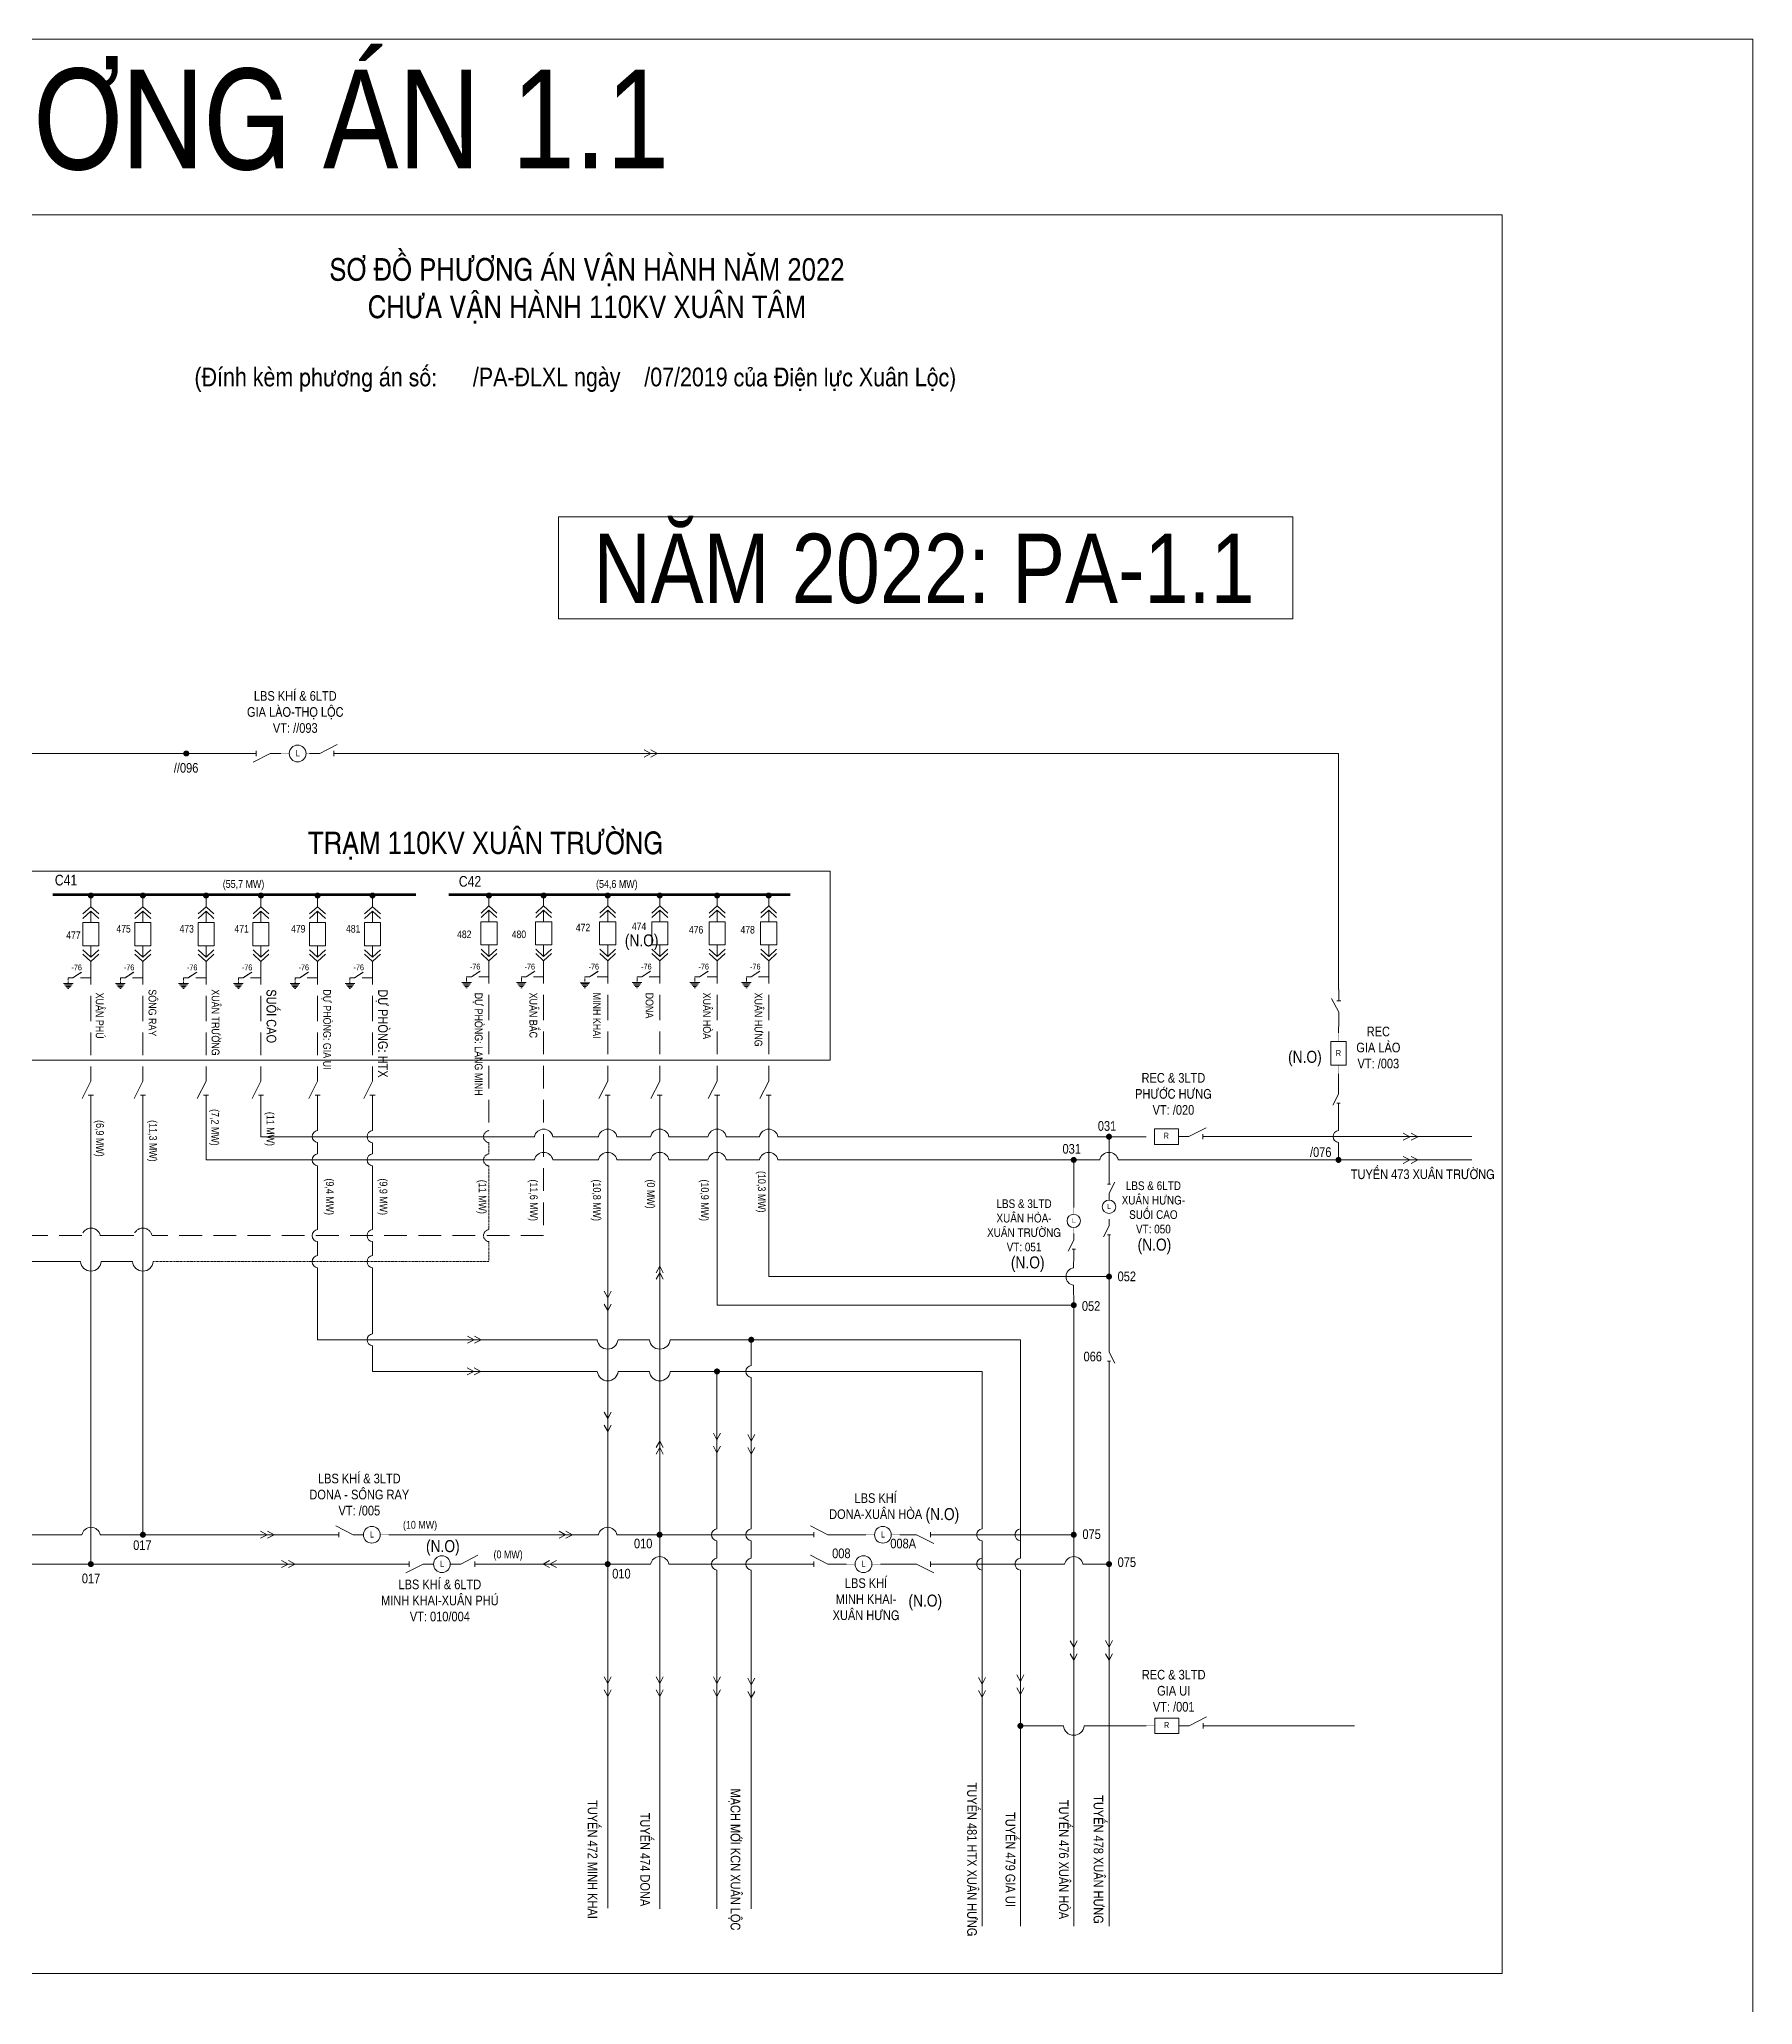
# Model space of a CAD drawing. Header units: inches. Extents: x 2152 to 4977, y -3144 to -873.
# Drawn here: x 4600.9 to 4977, y -2669.5 to -2238 of the extents above; entities that cross this region are included whole.
import ezdxf
from ezdxf.enums import TextEntityAlignment as Align

# ---------------------------------------------------------------- set-up
doc = ezdxf.new("R2010")
doc.units = ezdxf.units.IN
doc.header["$LTSCALE"] = 0.2
doc.header["$MEASUREMENT"] = 0
doc.linetypes.add('DASHED', pattern=[0.75, 0.5, -0.25])
doc.layers.get('0').update_dxf_attribs({"lineweight": 5})
for name, color, linetype, lineweight in [('Cap ngam', 1, 'DASHED', 15), ('Day 110kV', 4, 'Continuous', 13), ('Day 22kV', 1, 'Continuous', 13), ('Khung', 7, 'Continuous', 13), ('Text', 7, 'Continuous', 9), ('Thiet bi', 3, 'Continuous', 9), ('Tuyen 475', 6, 'Continuous', 13)]:
    doc.layers.add(name, color=color, linetype=linetype, lineweight=lineweight)
doc.styles.add('V-H-C', font='VHELVCN.TTF')
doc.styles.add('V-H-C-B', font='VHELVCB.TTF')

# ---------------------------------------------------------------- blocks, each defined once
blk = doc.blocks.new('MAT CAT')
at = {"color": 0}
for points in [[(-0.97, 5.81), (0, 6.7), (0.97, 5.81)], [(-0.97, 5.28), (0, 6.17), (0.97, 5.28)], [(0, 4.76), (0, 6.17)], [(-0.97, 1.42), (0, 0.53), (0.97, 1.42)], [(-0.97, 0.89), (0, 0), (0.97, 0.89)], [(0, 1.94), (0, 0.53)]]:
    blk.add_lwpolyline(points, dxfattribs=at)
blk.add_lwpolyline([(-0.98, 4.76), (0.98, 4.76), (0.98, 1.94), (-0.98, 1.94)], close=True, dxfattribs=at)
blk = doc.blocks.new('NOI DAT')
at = {"color": 0}
for points in [[(0.6, 0), (-0.6, 0)], [(-0.47, -0.15), (0.47, -0.15)], [(-0.34, -0.31), (0.34, -0.31)], [(-0.21, -0.46), (0.21, -0.46)], [(-0.08, -0.62), (0.08, -0.62)]]:
    blk.add_lwpolyline(points, dxfattribs=at)
blk = doc.blocks.new('DTD MC')
at = {"layer": 'Day 110kV', "color": 1, "linetype": 'DASHED'}
blk.add_lwpolyline([(1377.92, 454.43), (1374.95, 452.52), (1373.34, 452.52), (1373.34, 450.53)], dxfattribs=at)
at = {"layer": 'Thiet bi'}
for points in [[(1373.34, 452.52), (1374.95, 452.52), (1377.92, 454.43)], [(1381.08, 452.52), (1377.54, 452.52)]]:
    blk.add_lwpolyline(points, dxfattribs=at)
at = {"layer": 'Thiet bi', "xscale": 2.809729812779096, "yscale": 2.809729812779096, "zscale": 2.809729812779032}
blk.add_blockref('NOI DAT', (1373.34, 450.53), dxfattribs=at)
blk = doc.blocks.new('ALTD')
at = {"color": 0}
for points in [[(3.38, 1.08), (1.27, 0), (0, 0)], [(2.99, 0.31), (2.99, -0.31)], [(2.99, 0), (4.73, 0)]]:
    blk.add_lwpolyline(points, dxfattribs=at)

msp = doc.modelspace()

# ---------------------------------------------------------------- linework, layer by layer
at = {"layer": 'Cap ngam', "linetype": 'DASHED', "ltscale": 50, "elevation": 0.2}
for points in [[(4612.19, -2440.46), (4612.19, -2448.51), (4612.19, -2448.51), (4612.19, -2464.43)], [(4623.62, -2440.46), (4623.62, -2448.51), (4623.62, -2448.51), (4623.62, -2464.43)], [(4637.48, -2440.46), (4637.48, -2448.51), (4637.48, -2448.51), (4637.48, -2464.43), (4637.48, -2464.43)], [(4649.54, -2440.46), (4649.54, -2448.51), (4649.54, -2448.51), (4649.54, -2464.43), (4649.54, -2464.43)], [(4661.97, -2440.46), (4661.97, -2448.51), (4661.97, -2448.51), (4661.97, -2464.43), (4661.97, -2464.43)], [(4674.03, -2440.46), (4674.03, -2448.51), (4674.03, -2448.51), (4674.03, -2464.43), (4674.03, -2464.43)], [(4699.6, -2440.27), (4699.6, -2448.32), (4699.6, -2448.32), (4699.6, -2477.57), (4699.6, -2477.57)], [(4711.6, -2440.27), (4711.6, -2448.32), (4711.6, -2448.32), (4711.6, -2500.63)], [(4725.66, -2440.27), (4725.66, -2448.32), (4725.66, -2448.32), (4725.66, -2464.43)], [(4737.09, -2440.27), (4737.09, -2448.32), (4737.09, -2448.32), (4737.09, -2464.43)], [(4749.69, -2440.27), (4749.69, -2448.32), (4749.69, -2448.32), (4749.69, -2464.43)], [(4761.01, -2440.27), (4761.01, -2448.32), (4761.01, -2448.32), (4761.01, -2464.43)]]:
    msp.add_lwpolyline(points, dxfattribs=at)
at = {"layer": 'Cap ngam', "elevation": 0.2}
for points in [[(4699.6, -2477.57), (4699.6, -2477.57, 0.899221), (4699.6, -2480.22)], [(4699.6, -2482.68), (4699.6, -2482.68, 0.899221), (4699.6, -2485.33)], [(4699.6, -2499.3), (4699.6, -2499.3, 0.899221), (4699.6, -2501.95)]]:
    msp.add_lwpolyline(points, format="xyb", dxfattribs=at)
for points in [[(4699.6, -2480.22), (4699.6, -2482.68)], [(4699.6, -2485.33), (4699.6, -2499.3)], [(4699.6, -2501.95), (4699.6, -2506.34), (4625.9, -2506.34)]]:
    msp.add_lwpolyline(points, dxfattribs=at)
at = {"layer": 'Cap ngam', "linetype": 'DASHED', "ltscale": 50, "elevation": 0.2}
for points in [[(4617, -2500.63), (4614.25, -2500.63, 0.818695), (4610.22, -2500.63), (4598.18, -2500.63)], [(4711.6, -2500.63), (4625.64, -2500.63, 0.818695), (4621.6, -2500.63), (4617, -2500.63)]]:
    msp.add_lwpolyline(points, format="xyb", dxfattribs=at)
at = {"layer": 'Day 22kV'}
for p, q in [((4649.54, -2472.94, 0.2), (4649.54, -2478.9, 0.2)), ((4725.66, -2472.94, 0.2), (4725.66, -2648.32, 0.2)), ((4737.09, -2472.94, 0.2), (4737.09, -2648.45, 0.2)), ((4649.54, -2478.9, 0.2), (4706.44, -2478.9, 0.2)), ((4765.84, -2478.9, 0.2), (4843.85, -2478.9, 0.2)), ((4859.48, -2478.89, 0.2), (4915.38, -2478.89, 0.2)), ((4649.54, -2484, 0.2), (4706.44, -2484, 0.2)), ((4827.98, -2494.43, 0.2), (4827.98, -2484, 0.2)), ((4835.73, -2502.46, 0.2), (4835.73, -2509.61, 0.2)), ((4757.18, -2523.48, 0.2), (4757.18, -2529.12, 0.2)), ((4749.66, -2530.45, 0.2), (4749.66, -2564.97, 0.2)), ((4757.18, -2531.77, 0.2), (4757.18, -2564.97, 0.2)), ((4737.05, -2566.3, 0.2), (4767.79, -2566.3, 0.2)), ((4776.29, -2566.3, 0.2), (4782.36, -2566.3, 0.2)), ((4789.8, -2566.3, 0.2), (4791.18, -2566.3, 0.2)), ((4799.68, -2566.3, 0.2), (4827.99, -2566.3, 0.2)), ((4749.66, -2567.62, 0.2), (4749.66, -2571.42, 0.2)), ((4757.18, -2567.62, 0.2), (4757.18, -2571.42, 0.2)), ((4612.19, -2572.75, 0.2), (4678.93, -2572.75, 0.2)), ((4699.61, -2572.75, 0.2), (4725.66, -2572.75, 0.2)), ((4749.66, -2574.07, 0.2), (4749.66, -2648.45, 0.2)), ((4757.18, -2574.07, 0.2), (4757.18, -2648.45, 0.2)), ((4776.29, -2572.75, 0.2), (4778.1, -2572.75, 0.2)), ((4785.54, -2572.75, 0.2), (4791.18, -2572.75, 0.2)), ((4816.27, -2608.26, 0.2), (4825.71, -2608.26, 0.2)), ((4830.27, -2608.26, 0.2), (4843.91, -2608.26, 0.2)), ((4859.55, -2608.25, 0.2), (4889.63, -2608.26, 0.2))]:
    msp.add_line(p, q, dxfattribs=at)
msp.add_lwpolyline([(4376.03, -2276.51), (4922.03, -2276.51), (4922.03, -2662.61), (4376.03, -2662.61)], close=True, dxfattribs=at)
at = {"layer": 'Day 22kV', "elevation": 0.2}
for points in [[(4645.37, -2394.77), (4554.02, -2394.77), (4554.02, -2435.01), (4523.07, -2435.01)], [(4886.11, -2446.61), (4886.11, -2394.77), (4668.67, -2394.77)], [(4612.19, -2428.41), (4612.19, -2425.95)], [(4623.62, -2428.41), (4623.62, -2425.95)], [(4637.48, -2428.41), (4637.48, -2425.95)], [(4649.54, -2428.41), (4649.54, -2425.95)], [(4661.97, -2428.41), (4661.97, -2425.95)], [(4674.03, -2428.41), (4674.03, -2425.95)], [(4699.6, -2428.23), (4699.6, -2425.77)], [(4711.6, -2428.23), (4711.6, -2425.77)], [(4725.66, -2428.23), (4725.66, -2425.77)], [(4737.09, -2428.22), (4737.09, -2425.77)], [(4749.69, -2428.22), (4749.69, -2425.77)], [(4761.01, -2428.22), (4761.01, -2425.77)], [(4886.11, -2456.08), (4886.16, -2453.41)], [(4612.19, -2472.94), (4612.19, -2572.75), (4508.1, -2572.75)], [(4637.48, -2472.94), (4637.48, -2484), (4649.54, -2484)], [(4674.03, -2472.94), (4674.03, -2477.57)], [(4749.69, -2472.94), (4749.69, -2515.9), (4827.99, -2515.9), (4827.99, -2652.26)], [(4761.01, -2472.94), (4761.01, -2509.61), (4835.73, -2509.61), (4835.73, -2524.73)], [(4674.03, -2480.22), (4674.03, -2482.68)], [(4661.97, -2485.33), (4661.97, -2499.3)], [(4674.03, -2485.33), (4674.03, -2499.3)], [(4661.97, -2501.95), (4661.97, -2505.02)], [(4674.03, -2501.95), (4674.03, -2505.02)], [(4609.91, -2506.34), (4597.87, -2506.34)], [(4621.34, -2506.34), (4614.47, -2506.34)], [(4674.03, -2507.67), (4674.03, -2522.16)], [(4739.37, -2523.48), (4816.27, -2523.48), (4816.27, -2557.43), (4816.27, -2571.42)], [(4674.03, -2524.81), (4674.03, -2530.45), (4723.38, -2530.45)], [(4727.94, -2530.45), (4734.81, -2530.45)], [(4739.37, -2530.45), (4807.85, -2530.45), (4807.85, -2564.97)], [(4835.73, -2530.17), (4835.73, -2652.26)], [(4663.53, -2566.3), (4623.62, -2566.3)], [(4807.85, -2567.62), (4807.85, -2652.26)], [(4816.27, -2574.07), (4816.27, -2652.26)]]:
    msp.add_lwpolyline(points, dxfattribs=at)
at = {"layer": 'Day 22kV', "const_width": 0.647, "elevation": 0.2}
for points in [[(4633.15, -2394.44, 1), (4633.15, -2395.11, 1), (4633.15, -2394.44, 2.414214)], [(4835.73, -2478.56, 1), (4835.73, -2479.23, 1), (4835.73, -2478.56, 2.414214)], [(4827.98, -2483.67, 1), (4827.98, -2484.34, 1), (4827.98, -2483.67, 2.414214)], [(4886.11, -2483.67, 1), (4886.11, -2484.34, 1), (4886.11, -2483.67, 2.414214)], [(4835.73, -2509.28, 1), (4835.73, -2509.95, 1), (4835.73, -2509.28, 2.414214)], [(4827.99, -2515.56, 1), (4827.99, -2516.23, 1), (4827.99, -2515.56, 2.414214)], [(4757.18, -2523.15, 1), (4757.18, -2523.82, 1), (4757.18, -2523.15, 2.414214)], [(4749.66, -2530.11, 1), (4749.66, -2530.78, 1), (4749.66, -2530.11, 2.414214)], [(4623.62, -2565.96, 1), (4623.62, -2566.63, 1), (4623.62, -2565.96, 2.414214)], [(4737.05, -2565.96, 1), (4737.05, -2566.63, 1), (4737.05, -2565.96, 2.414214)], [(4827.99, -2565.96, 1), (4827.99, -2566.63, 1), (4827.99, -2565.96, 2.414214)], [(4612.19, -2572.41, 1), (4612.19, -2573.08, 1), (4612.19, -2572.41, 2.414214)], [(4725.66, -2572.41, 1), (4725.66, -2573.08, 1), (4725.66, -2572.41, 2.414214)], [(4835.73, -2572.41, 1), (4835.73, -2573.08, 1), (4835.73, -2572.41, 2.414214)], [(4816.27, -2607.93, 1), (4816.27, -2608.6, 1), (4816.27, -2607.93, 2.414214)]]:
    msp.add_lwpolyline(points, format="xyb", dxfattribs=at)
at = {"layer": 'Day 22kV', "const_width": 0.539, "elevation": 0.2}
msp.add_lwpolyline([(4603.84, -2425.76), (4683.59, -2425.76)], dxfattribs=at)
at = {"layer": 'Day 22kV', "color": 2, "const_width": 0.647, "elevation": 0.2}
for points in [[(4612.19, -2425.62, 1), (4612.19, -2426.29, 1), (4612.19, -2425.62, 2.414214)], [(4623.62, -2425.62, 1), (4623.62, -2426.29, 1), (4623.62, -2425.62, 2.414214)], [(4637.48, -2425.62, 1), (4637.48, -2426.29, 1), (4637.48, -2425.62, 2.414214)], [(4649.54, -2425.62, 1), (4649.54, -2426.29, 1), (4649.54, -2425.62, 2.414214)], [(4661.97, -2425.62, 1), (4661.97, -2426.29, 1), (4661.97, -2425.62, 2.414214)], [(4674.03, -2425.62, 1), (4674.03, -2426.29, 1), (4674.03, -2425.62, 2.414214)]]:
    msp.add_lwpolyline(points, format="xyb", dxfattribs=at)
at = {"layer": 'Day 22kV', "color": 5, "const_width": 0.539, "elevation": 0.2}
msp.add_lwpolyline([(4690.78, -2425.77), (4765.74, -2425.77)], dxfattribs=at)
at = {"layer": 'Day 22kV', "color": 5, "const_width": 0.647, "elevation": 0.2}
for points in [[(4699.6, -2425.62, 1), (4699.6, -2426.29, 1), (4699.6, -2425.62, 2.414214)], [(4711.6, -2425.62, 1), (4711.6, -2426.29, 1), (4711.6, -2425.62, 2.414214)], [(4725.66, -2425.62, 1), (4725.66, -2426.29, 1), (4725.66, -2425.62, 2.414214)], [(4737.09, -2425.62, 1), (4737.09, -2426.29, 1), (4737.09, -2425.62, 2.414214)], [(4749.69, -2425.62, 1), (4749.69, -2426.29, 1), (4749.69, -2425.62, 2.414214)], [(4761.01, -2425.62, 1), (4761.01, -2426.29, 1), (4761.01, -2425.62, 2.414214)]]:
    msp.add_lwpolyline(points, format="xyb", dxfattribs=at)
at = {"layer": 'Day 22kV', "elevation": 0.2}
for points in [[(4623.62, -2472.94), (4623.62, -2566.3), (4614.25, -2566.3, 0.818695), (4610.22, -2566.3), (4583.04, -2566.3)], [(4661.97, -2472.94), (4661.97, -2477.56, 0.899221), (4661.97, -2480.21), (4661.97, -2482.68)], [(4674.03, -2477.57), (4674.03, -2477.57, 0.899221), (4674.03, -2480.22)], [(4717.86, -2478.9), (4713.62, -2478.9, 0.818695), (4709.59, -2478.9), (4706.44, -2478.9)], [(4731.92, -2478.9), (4727.68, -2478.9, 0.818695), (4723.64, -2478.9), (4717.86, -2478.9)], [(4742.79, -2478.9), (4739.1, -2478.9, 0.818695), (4735.07, -2478.9), (4731.92, -2478.9)], [(4755.84, -2478.9), (4751.71, -2478.9, 0.818695), (4747.68, -2478.9), (4742.79, -2478.9)], [(4765.84, -2478.9), (4763.02, -2478.9, 0.818695), (4758.99, -2478.9), (4755.84, -2478.9)], [(4886.11, -2477.56), (4886.11, -2477.56, 0.899221), (4886.11, -2480.21)], [(4661.97, -2482.68), (4661.97, -2482.68, 0.899221), (4661.97, -2485.33)], [(4674.03, -2482.68), (4674.03, -2482.68, 0.899221), (4674.03, -2485.33)], [(4717.86, -2484), (4713.62, -2484, 0.818695), (4709.59, -2484), (4706.44, -2484)], [(4731.92, -2484), (4727.68, -2484, 0.818695), (4723.64, -2484), (4717.86, -2484)], [(4742.79, -2484), (4739.1, -2484, 0.818695), (4735.07, -2484), (4731.92, -2484)], [(4755.84, -2484), (4751.71, -2484, 0.818695), (4747.68, -2484), (4742.79, -2484)], [(4830.56, -2484), (4763.02, -2484, 0.818695), (4758.99, -2484), (4755.84, -2484)], [(4915.38, -2484), (4837.74, -2484, 0.818695), (4833.71, -2484), (4830.56, -2484)], [(4661.97, -2499.3), (4661.97, -2499.3, 0.899221), (4661.97, -2501.95)], [(4674.03, -2499.3), (4674.03, -2499.3, 0.899221), (4674.03, -2501.95)], [(4609.91, -2506.34), (4609.91, -2506.34, 0.907624), (4614.47, -2506.34), (4614.47, -2506.34)], [(4621.34, -2506.34), (4621.34, -2506.34, 0.907624), (4625.9, -2506.34), (4625.9, -2506.34)], [(4661.97, -2505.02), (4661.97, -2505.02, 0.899221), (4661.97, -2507.67)], [(4674.03, -2505.02), (4674.03, -2505.02, 0.899221), (4674.03, -2507.67)], [(4661.97, -2507.67), (4661.97, -2523.48), (4723.37, -2523.48, 0.907624), (4727.93, -2523.48), (4734.81, -2523.48)], [(4674.03, -2522.16), (4674.03, -2522.16, 0.899221), (4674.03, -2524.81)], [(4734.81, -2523.48), (4734.81, -2523.48, 0.907624), (4739.37, -2523.48), (4739.37, -2523.48)], [(4723.38, -2530.45), (4723.38, -2530.45, 0.907624), (4727.94, -2530.45), (4727.94, -2530.45)], [(4734.81, -2530.45), (4734.81, -2530.45, 0.907624), (4739.37, -2530.45), (4739.37, -2530.45)], [(4757.18, -2529.12), (4757.18, -2529.12, 0.899221), (4757.18, -2531.77)], [(4737.05, -2566.3), (4737.05, -2566.3), (4727.68, -2566.3, 0.818695), (4723.64, -2566.3), (4677.59, -2566.3)], [(4749.66, -2564.97), (4749.66, -2564.97, 0.899221), (4749.66, -2567.62)], [(4757.18, -2564.97), (4757.18, -2564.97, 0.899221), (4757.18, -2567.62)], [(4807.85, -2564.97), (4807.85, -2564.97, 0.899221), (4807.85, -2567.62)], [(4816.27, -2564.97), (4816.27, -2564.97, 0.899221), (4816.27, -2567.62)], [(4767.79, -2572.75), (4767.79, -2572.75), (4739.1, -2572.75, 0.818695), (4735.07, -2572.75), (4725.66, -2572.75)], [(4749.66, -2571.42), (4749.66, -2571.42, 0.899221), (4749.66, -2574.07)], [(4757.18, -2571.42), (4757.18, -2571.42, 0.899221), (4757.18, -2574.07)], [(4835.73, -2572.75), (4835.73, -2572.75), (4830.01, -2572.75, 0.818695), (4825.98, -2572.75), (4799.68, -2572.75)], [(4807.85, -2571.42), (4807.85, -2571.42, 0.899221), (4807.85, -2574.07)], [(4816.27, -2571.42), (4816.27, -2571.42, 0.899221), (4816.27, -2574.07)], [(4825.71, -2608.26), (4825.71, -2608.26, 0.907624), (4830.27, -2608.26), (4830.27, -2608.26)]]:
    msp.add_lwpolyline(points, format="xyb", dxfattribs=at)
at = {"layer": 'Khung'}
msp.add_lwpolyline([(4314.4, -2237.97), (4977.05, -2237.97), (4977.05, -3143.96), (4314.4, -3143.96)], close=True, dxfattribs=at)
for points, elevation in [([(4714.85, -2342.84), (4876.07, -2342.84), (4876.07, -2365.2), (4714.85, -2365.2)], 2.59), ([(4576.83, -2420.64), (4774.49, -2420.64), (4774.49, -2462.12), (4576.83, -2462.12)], 0.04)]:
    msp.add_lwpolyline(points, close=True, dxfattribs=dict(at, elevation=elevation))
at = {"layer": 'Text', "color": 1, "linetype": 'Continuous', "elevation": 0.2}
for points in [[(4886.11, -2468.13), (4886.11, -2465.1)], [(4886.11, -2477.56), (4886.11, -2473.57)], [(4886.11, -2484), (4886.11, -2480.21)]]:
    msp.add_lwpolyline(points, dxfattribs=at)
at = {"layer": 'Thiet bi'}
for p, q in [((4735.1, -2394.77, 0.2), (4733.65, -2394, 0.2)), ((4735.1, -2394.77, 0.2), (4733.65, -2395.55, 0.2)), ((4736.62, -2394.77, 0.2), (4735.17, -2394, 0.2)), ((4736.62, -2394.77, 0.2), (4735.17, -2395.55, 0.2)), ((4901.78, -2478.9, 0.2), (4900.33, -2478.12, 0.2)), ((4901.78, -2478.9, 0.2), (4900.33, -2479.67, 0.2)), ((4903.5, -2478.9, 0.2), (4902.05, -2478.12, 0.2)), ((4903.5, -2478.9, 0.2), (4902.05, -2479.67, 0.2)), ((4901.78, -2484.01, 0.2), (4900.33, -2483.24, 0.2)), ((4901.78, -2484.01, 0.2), (4900.33, -2484.79, 0.2)), ((4903.5, -2484.01, 0.2), (4902.05, -2483.24, 0.2)), ((4903.5, -2484.01, 0.2), (4902.05, -2484.79, 0.2)), ((4737.09, -2507.35, 0.2), (4736.31, -2508.79, 0.2)), ((4737.09, -2508.77, 0.2), (4736.31, -2510.22, 0.2)), ((4737.09, -2507.35, 0.2), (4737.86, -2508.8, 0.2)), ((4737.09, -2508.77, 0.2), (4737.86, -2510.22, 0.2)), ((4725.66, -2514.25, 0.2), (4724.88, -2512.8, 0.2)), ((4725.66, -2517.1, 0.2), (4724.88, -2515.65, 0.2)), ((4725.66, -2514.25, 0.2), (4726.44, -2512.8, 0.2)), ((4725.66, -2517.1, 0.2), (4726.44, -2515.65, 0.2)), ((4696.33, -2523.48, 0.2), (4694.88, -2522.71, 0.2)), ((4696.33, -2523.48, 0.2), (4694.88, -2524.26, 0.2)), ((4697.86, -2523.48, 0.2), (4696.41, -2522.71, 0.2)), ((4697.86, -2523.48, 0.2), (4696.41, -2524.26, 0.2)), ((4696.29, -2530.45, 0.2), (4694.84, -2529.67, 0.2)), ((4696.29, -2530.45, 0.2), (4694.84, -2531.22, 0.2)), ((4697.81, -2530.45, 0.2), (4696.36, -2529.67, 0.2)), ((4697.81, -2530.45, 0.2), (4696.37, -2531.22, 0.2)), ((4725.66, -2540.81, 0.2), (4724.88, -2539.36, 0.2)), ((4725.66, -2540.81, 0.2), (4726.44, -2539.36, 0.2)), ((4725.66, -2543.66, 0.2), (4724.88, -2542.21, 0.2)), ((4725.66, -2543.66, 0.2), (4726.44, -2542.21, 0.2)), ((4737.09, -2545.72, 0.2), (4736.31, -2547.17, 0.2)), ((4737.09, -2545.72, 0.2), (4737.86, -2547.17, 0.2)), ((4749.66, -2545.47, 0.2), (4748.88, -2544.02, 0.2)), ((4749.66, -2545.47, 0.2), (4750.43, -2544.02, 0.2)), ((4757.18, -2545.76, 0.2), (4756.41, -2544.31, 0.2)), ((4757.18, -2545.76, 0.2), (4757.96, -2544.31, 0.2)), ((4737.09, -2547.15, 0.2), (4736.31, -2548.6, 0.2)), ((4737.09, -2547.15, 0.2), (4737.86, -2548.6, 0.2)), ((4749.66, -2548.33, 0.2), (4748.88, -2546.88, 0.2)), ((4749.66, -2548.33, 0.2), (4750.43, -2546.88, 0.2)), ((4757.18, -2548.62, 0.2), (4756.41, -2547.17, 0.2)), ((4757.18, -2548.62, 0.2), (4757.96, -2547.17, 0.2)), ((4650.91, -2566.3, 0.2), (4649.46, -2565.52, 0.2)), ((4650.91, -2566.3, 0.2), (4649.46, -2567.07, 0.2)), ((4652.44, -2566.3, 0.2), (4650.99, -2565.52, 0.2)), ((4652.44, -2566.3, 0.2), (4650.99, -2567.07, 0.2)), ((4716.43, -2566.3, 0.2), (4714.98, -2565.52, 0.2)), ((4716.43, -2566.3, 0.2), (4714.98, -2567.07, 0.2)), ((4717.95, -2566.3, 0.2), (4716.5, -2565.52, 0.2)), ((4717.95, -2566.3, 0.2), (4716.5, -2567.07, 0.2)), ((4655.51, -2572.75, 0.2), (4654.06, -2571.97, 0.2)), ((4655.51, -2572.75, 0.2), (4654.06, -2573.52, 0.2)), ((4657.03, -2572.75, 0.2), (4655.58, -2571.97, 0.2)), ((4657.03, -2572.75, 0.2), (4655.58, -2573.52, 0.2)), ((4711.47, -2572.75, 0.2), (4712.92, -2571.97, 0.2)), ((4711.47, -2572.75, 0.2), (4712.92, -2573.52, 0.2)), ((4712.99, -2572.75, 0.2), (4714.44, -2571.97, 0.2)), ((4712.99, -2572.75, 0.2), (4714.44, -2573.52, 0.2)), ((4827.99, -2591.01, 0.2), (4827.22, -2589.56, 0.2)), ((4827.99, -2593.87, 0.2), (4827.22, -2592.42, 0.2)), ((4827.99, -2591.01, 0.2), (4828.77, -2589.56, 0.2)), ((4827.99, -2593.87, 0.2), (4828.77, -2592.42, 0.2)), ((4835.73, -2591, 0.2), (4834.95, -2589.55, 0.2)), ((4835.73, -2593.86, 0.2), (4834.95, -2592.41, 0.2)), ((4835.73, -2591, 0.2), (4836.5, -2589.55, 0.2)), ((4835.73, -2593.86, 0.2), (4836.5, -2592.41, 0.2)), ((4725.66, -2598.98, 0.2), (4724.88, -2597.53, 0.2)), ((4725.66, -2598.98, 0.2), (4726.44, -2597.53, 0.2)), ((4737.09, -2598.98, 0.2), (4736.31, -2597.53, 0.2)), ((4737.09, -2598.98, 0.2), (4737.86, -2597.53, 0.2)), ((4749.66, -2598.98, 0.2), (4748.88, -2597.53, 0.2)), ((4749.66, -2598.98, 0.2), (4750.43, -2597.53, 0.2)), ((4807.85, -2599.08, 0.2), (4807.08, -2597.63, 0.2)), ((4807.85, -2599.08, 0.2), (4808.63, -2597.63, 0.2)), ((4816.27, -2598.52, 0.2), (4815.5, -2597.07, 0.2)), ((4816.27, -2598.52, 0.2), (4817.05, -2597.07, 0.2)), ((4725.66, -2601.83, 0.2), (4724.88, -2600.38, 0.2)), ((4725.66, -2601.83, 0.2), (4726.44, -2600.38, 0.2)), ((4737.09, -2601.83, 0.2), (4736.31, -2600.38, 0.2)), ((4737.09, -2601.83, 0.2), (4737.86, -2600.38, 0.2)), ((4749.66, -2601.83, 0.2), (4748.88, -2600.38, 0.2)), ((4749.66, -2601.83, 0.2), (4750.43, -2600.38, 0.2)), ((4757.18, -2599.27, 0.2), (4756.41, -2597.82, 0.2)), ((4757.18, -2602.13, 0.2), (4756.41, -2600.68, 0.2)), ((4757.18, -2599.27, 0.2), (4757.96, -2597.82, 0.2)), ((4757.18, -2602.13, 0.2), (4757.96, -2600.68, 0.2)), ((4807.85, -2601.93, 0.2), (4807.08, -2600.49, 0.2)), ((4807.85, -2601.93, 0.2), (4808.63, -2600.48, 0.2)), ((4816.27, -2601.38, 0.2), (4815.5, -2599.93, 0.2)), ((4816.27, -2601.38, 0.2), (4817.05, -2599.93, 0.2))]:
    msp.add_line(p, q, dxfattribs=at)
at = {"layer": 'Thiet bi', "color": 1, "elevation": 0.2}
for points in [[(4653.87, -2394.77, 0.064, 0.064, 0), (4655.75, -2394.77, 0.32, 0.32, 0)], [(4659.43, -2394.77, 0.064, 0.064, 0), (4661.31, -2394.77, 0.32, 0.32, 0)], [(4843.85, -2478.9, 0.064, 0.064, 0), (4845.73, -2478.9, 0.32, 0.32, 0)], [(4850.98, -2478.9, 0.064, 0.064, 0), (4852.86, -2478.9, 0.32, 0.32, 0)], [(4843.91, -2608.26, 0.064, 0.064, 0), (4845.79, -2608.26, 0.32, 0.32, 0)], [(4851.05, -2608.26, 0.064, 0.064, 0), (4852.93, -2608.26, 0.32, 0.32, 0)]]:
    msp.add_lwpolyline(points, format="xyseb", dxfattribs=at)
at = {"layer": 'Thiet bi', "lineweight": 20, "ltscale": 10, "elevation": -0.44}
msp.add_lwpolyline([(4887.83, -2457.97), (4887.83, -2463.22), (4884.4, -2463.22), (4884.4, -2457.97), (4887.83, -2457.97)], dxfattribs=at)
at = {"layer": 'Thiet bi'}
for points, elevation in [([(4886.11, -2456.08, 0.064, 0.064, 0), (4886.11, -2457.97, 0.32, 0.32, 0)], -0.44), ([(4886.11, -2463.22, 0.064, 0.064, 0), (4886.11, -2465.1, 0.32, 0.32, 0)], -0.44), ([(4835.73, -2491.31, 0.0512, 0.0512, 0), (4835.73, -2492.81, 0.256, 0.256, 0)], 0.2), ([(4827.98, -2494.43, 0.0512, 0.0512, 0), (4827.98, -2495.93, 0.256, 0.256, 0)], 0.2), ([(4835.73, -2495.76, 0.0512, 0.0512, 0), (4835.73, -2497.26, 0.256, 0.256, 0)], 0.2), ([(4827.98, -2498.88, 0.0512, 0.0512, 0), (4827.98, -2500.38, 0.256, 0.256, 0)], 0.2), ([(4670.15, -2566.3, 0.064, 0.064, 0), (4672.03, -2566.3, 0.32, 0.32, 0)], 0.2), ([(4675.71, -2566.3, 0.064, 0.064, 0), (4677.59, -2566.3, 0.32, 0.32, 0)], 0.2), ([(4782.36, -2566.3, 0.064, 0.064, 0), (4784.24, -2566.3, 0.32, 0.32, 0)], 0.2), ([(4787.92, -2566.3, 0.064, 0.064, 0), (4789.8, -2566.3, 0.32, 0.32, 0)], 0.2), ([(4685.16, -2572.75, 0.064, 0.064, 0), (4687.43, -2572.75, 0.32, 0.32, 0)], 0.2), ([(4691.11, -2572.75, 0.064, 0.064, 0), (4692.99, -2572.75, 0.32, 0.32, 0)], 0.2), ([(4778.1, -2572.75, 0.064, 0.064, 0), (4779.98, -2572.75, 0.32, 0.32, 0)], 0.2), ([(4783.66, -2572.75, 0.064, 0.064, 0), (4785.54, -2572.75, 0.32, 0.32, 0)], 0.2)]:
    msp.add_lwpolyline(points, format="xyseb", dxfattribs=dict(at, elevation=elevation))
at = {"layer": 'Thiet bi', "color": 1, "lineweight": 20, "ltscale": 10, "elevation": 0.2}
for points in [[(4845.73, -2477.18), (4850.98, -2477.18), (4850.98, -2480.61), (4845.73, -2480.61), (4845.73, -2477.18)], [(4845.79, -2606.55), (4851.05, -2606.55), (4851.05, -2609.97), (4845.79, -2609.97), (4845.79, -2606.55)]]:
    msp.add_lwpolyline(points, dxfattribs=at)
at = {"layer": 'Thiet bi', "color": 1, "lineweight": 20, "ltscale": 10}
msp.add_circle((4657.59, -2394.77, 0.84), 1.84, dxfattribs=at)
at = {"layer": 'Thiet bi', "lineweight": 20, "ltscale": 10}
for centre, radius in [((4835.73, -2494.29, 0.71), 1.47), ((4827.98, -2497.4, 0.71), 1.47), ((4673.87, -2566.3, 0.84), 1.84), ((4786.08, -2566.3, 0.84), 1.84), ((4689.27, -2572.75, 0.84), 1.84), ((4781.82, -2572.75, 0.84), 1.84)]:
    msp.add_circle(centre, radius, dxfattribs=at)
at = {"layer": 'Tuyen 475', "color": 1, "linetype": 'Continuous', "elevation": 0.2}
msp.add_lwpolyline([(4835.73, -2478.9), (4835.73, -2487.35)], dxfattribs=at)
msp.add_lwpolyline([(4827.98, -2504.92), (4827.95, -2507.73, 0.880264), (4827.95, -2511.5), (4827.99, -2515.9), (4827.99, -2515.9)], format="xyb", dxfattribs=at)

# ---------------------------------------------------------------- block references
at = {"layer": 'Day 110kV', "color": 1, "linetype": 'DASHED', "xscale": 0.6399999999998727, "yscale": 0.6399999999998727, "zscale": 0.6400000000000001}
for p in [(3728.3, -2733.61, 0.2), (3739.73, -2733.61, 0.2), (3753.59, -2733.61, 0.2), (3765.65, -2733.61, 0.2), (3778.08, -2733.61, 0.2), (3790.14, -2733.61, 0.2), (3815.76, -2733.42, 0.2), (3827.77, -2733.42, 0.2), (3841.73, -2733.43, 0.2), (3853.16, -2733.42, 0.2), (3865.85, -2733.42, 0.2), (3877.17, -2733.42, 0.2)]:
    msp.add_blockref('DTD MC', p, dxfattribs=at)
at = {"layer": 'Day 22kV', "xscale": -1.798227080178549, "yscale": 1.798227080179004, "zscale": 1.79822708017858}
msp.add_blockref('ALTD', (4672.03, -2566.3, 0.84), dxfattribs=at)
at = {"layer": 'Thiet bi'}
for p, xscale, yscale, zscale, rotation in [((4653.87, -2394.77, 0.2), 1.798227080178549, 1.798227080178549, 1.79822708017858, 180), ((4886.16, -2453.41, -0.44), 1.438581664143157, 1.438581664143157, 1.438581664142865, 90), ((4612.19, -2464.43, 0.2), -1.798227080178549, 1.798227080179004, 1.79822708017858, 90), ((4623.62, -2464.43, 0.2), -1.798227080178549, 1.798227080179004, 1.79822708017858, 90), ((4637.48, -2464.43, 0.2), -1.798227080178549, 1.798227080179004, 1.79822708017858, 90), ((4649.54, -2464.43, 0.2), -1.798227080178549, 1.798227080179004, 1.79822708017858, 90), ((4661.97, -2464.43, 0.2), -1.798227080178549, 1.798227080179004, 1.79822708017858, 90), ((4674.03, -2464.43, 0.2), -1.798227080178549, 1.798227080179004, 1.79822708017858, 90), ((4725.66, -2464.43, 0.2), -1.798227080178549, 1.798227080179004, 1.79822708017858, 90), ((4737.09, -2464.43, 0.2), -1.798227080178549, 1.798227080179004, 1.79822708017858, 90), ((4749.69, -2464.43, 0.2), -1.798227080178549, 1.798227080179004, 1.79822708017858, 90), ((4761.01, -2464.43, 0.2), -1.798227080178549, 1.798227080179004, 1.79822708017858, 90), ((4886.11, -2468.13, 0.2), -1.150865331314435, 1.150865331314435, 1.150865331314292, 89.99999999997739), ((4835.73, -2492.79, 0.2), -1.150865331314435, 1.150865331314435, 1.150865331314292, 269.9999999999774), ((4835.73, -2497.02, 0.2), -1.150865331314435, 1.150865331314435, 1.150865331314292, 89.99999999997739), ((4827.98, -2500.14, 0.2), -1.150865331314435, 1.150865331314435, 1.150865331314292, 89.99999999997739), ((4835.73, -2524.73, 0.2), 1.150865331314435, 1.150865331314435, 1.150865331314292, 269.9999999999774), ((4791.18, -2566.3, 0.2), -1.798227080178549, 1.798227080178549, 1.79822708017858, 180), ((4687.43, -2572.75, 0.2), 1.798227080178549, 1.798227080179004, 1.79822708017858, 180), ((4791.18, -2572.75, 0.2), -1.798227080178549, 1.798227080178549, 1.79822708017858, 180)]:
    msp.add_blockref('ALTD', p, dxfattribs=dict(at, xscale=xscale, yscale=yscale, zscale=zscale, rotation=rotation))
at = {"layer": 'Thiet bi', "zscale": 1.79822708017858}
for name, p, xscale, yscale in [('ALTD', (4660.17, -2394.77, 0.2), 1.798227080178549, 1.798227080179004), ('MAT CAT', (4612.19, -2440.46, 0.2), 1.798227080178549, 1.798227080179004), ('MAT CAT', (4623.62, -2440.46, 0.2), 1.798227080178549, 1.798227080179004), ('MAT CAT', (4637.48, -2440.46, 0.2), 1.798227080178549, 1.798227080179004), ('MAT CAT', (4649.54, -2440.46, 0.2), 1.798227080178549, 1.798227080179004), ('MAT CAT', (4661.97, -2440.46, 0.2), 1.798227080178549, 1.798227080179004), ('MAT CAT', (4674.03, -2440.46, 0.2), 1.798227080178549, 1.798227080179004), ('MAT CAT', (4699.6, -2440.27, 0.2), 1.798227080178549, 1.798227080179004), ('MAT CAT', (4711.6, -2440.27, 0.2), 1.798227080178549, 1.798227080179004), ('MAT CAT', (4725.66, -2440.27, 0.2), 1.798227080178549, 1.798227080179004), ('MAT CAT', (4737.09, -2440.27, 0.2), 1.798227080178549, 1.798227080179004), ('MAT CAT', (4749.69, -2440.27, 0.2), 1.798227080178549, 1.798227080179004), ('MAT CAT', (4761.01, -2440.27, 0.2), 1.798227080178549, 1.798227080179004), ('ALTD', (4776.29, -2566.3, 0.2), -1.798227080178549, 1.798227080178549), ('ALTD', (4691.11, -2572.75, 0.2), 1.798227080178549, 1.798227080179004), ('ALTD', (4776.29, -2572.75, 0.2), -1.798227080178549, 1.798227080178549)]:
    msp.add_blockref(name, p, dxfattribs=dict(at, xscale=xscale, yscale=yscale))
at = {"layer": 'Thiet bi', "color": 1, "xscale": 1.798227080178693, "yscale": 1.798227080178776, "zscale": 1.79822708017858, "rotation": 0.002908898900815758}
for p in [(4850.98, -2478.89, 0.2), (4851.05, -2608.25, 0.2)]:
    msp.add_blockref('ALTD', p, dxfattribs=at)

# ---------------------------------------------------------------- texts
at = {"layer": 'Text', "style": 'V-H-C-B'}
for s, height, p in [('C41', 2.338, (4604.28, -2423.74, 0.2)), ('(55,7 MW)', 1.706, (4641.15, -2424.27, 0.4)), ('C42', 2.338, (4692.98, -2424.01, 0.2)), ('(54,6 MW)', 1.706, (4723.11, -2424.27, 0.4)), ('475', 1.648, (4617.8, -2434.08, 0.2)), ('473', 1.648, (4631.66, -2434.08, 0.2)), ('471', 1.648, (4643.72, -2434.08, 0.2)), ('479', 1.648, (4656.15, -2434.08, 0.2)), ('481', 1.648, (4668.21, -2434.08, 0.2)), ('482', 1.648, (4692.6, -2435.3, 0.2)), ('480', 1.648, (4704.61, -2435.3, 0.2)), ('472', 1.648, (4718.67, -2433.81, 0.2)), ('474', 1.648, (4730.98, -2433.54, 0.2)), ('476', 1.648, (4743.5, -2434.29, 0.2)), ('478', 1.648, (4754.82, -2434.29, 0.2)), ('477', 1.648, (4606.79, -2435.48, 0.2)), ('-76', 1.268, (4607.93, -2442.38, 0.2)), ('-76', 1.268, (4619.44, -2442.37, 0.2)), ('-76', 1.268, (4633.3, -2442.37, 0.2)), ('-76', 1.268, (4645.36, -2442.37, 0.2)), ('-76', 1.268, (4657.79, -2442.37, 0.2)), ('-76', 1.268, (4669.85, -2442.37, 0.2)), ('-76', 1.268, (4695.41, -2442.19, 0.2)), ('-76', 1.268, (4707.41, -2442.19, 0.2)), ('-76', 1.268, (4721.47, -2442.19, 0.2)), ('-76', 1.268, (4733, -2442.19, 0.2)), ('-76', 1.268, (4745.6, -2442.19, 0.2)), ('-76', 1.268, (4756.92, -2442.19, 0.2)), ('(10 MW)', 1.706, (4680.72, -2564.97, 0.2)), ('(0 MW)', 1.706, (4700.6, -2571.47, 0.2))]:
    msp.add_text(s, height=height, dxfattribs=at).set_placement(p)
at = {"layer": 'Text', "color": 1, "style": 'V-H-C-B'}
for p in [(4733.12, -2437.12, 0.33), (4878.74, -2462.69, -0.2), (4845.7, -2503.92), (4817.88, -2507.82), (4799.14, -2563.08), (4689.47, -2570.11), (4795.39, -2582.08, 0.2)]:
    msp.add_text('(N.O)', height=2.639, dxfattribs=at).set_placement(p, align=Align.CENTER)
at = {"layer": 'Text'}
for s, height, style, p in [('XUAÂN TRÖÔØNG', 1.7065, 'V-H-C-B', (4638.72, -2446.55, 0.2)), ('XUAÂN PHUÙ', 1.706, 'V-H-C-B', (4613.28, -2447.28, 0.2)), ('SOÂNG RAY', 1.706, 'V-H-C-B', (4624.86, -2446.55, 0.2)), ('SUOÁI CAO', 2.113, 'V-H-C', (4650.77, -2446.55, 0.2)), ('DÖÏ PHOØNG: GIA UI', 1.7065, 'V-H-C-B', (4663.21, -2446.55, 0.2)), ('DÖÏ PHOØNG: HTX', 2.1129, 'V-H-C', (4675.26, -2446.55, 0.2)), ('DÖÏ PHOØNG: LANG MINH', 1.7065, 'V-H-C-B', (4696.48, -2447.28, 0.2)), ('XUAÂN BAÉC', 1.706, 'V-H-C-B', (4708.49, -2447.28, 0.2)), ('MINH KHAI', 1.706, 'V-H-C-B', (4722.45, -2447.28, 0.2)), ('DONA', 1.706, 'V-H-C-B', (4733.99, -2447.28, 0.2)), ('XUAÂN HOØA', 1.706, 'V-H-C-B', (4746.6, -2447.28, 0.2)), ('XUAÂN HÖNG', 1.706, 'V-H-C-B', (4757.91, -2447.28, 0.2)), ('(6,9 MW)', 1.706, 'V-H-C-B', (4613.32, -2475.27, 0.2)), ('(11,3 MW)', 1.706, 'V-H-C-B', (4625.01, -2475.27, 0.2)), ('(7,2 MW)', 1.706, 'V-H-C-B', (4638.62, -2472.85, 0.2)), ('(11 MW)', 1.706, 'V-H-C-B', (4650.76, -2473.46, 0.2)), ('(9,4 MW)', 1.706, 'V-H-C-B', (4663.81, -2488.08, 0.2)), ('(9,9 MW)', 1.706, 'V-H-C-B', (4675.58, -2488.08, 0.2)), ('(11 MW)', 1.706, 'V-H-C-B', (4697.34, -2488.37, 0.4)), ('(11,6 MW)', 1.706, 'V-H-C-B', (4708.58, -2488.3, 0.2)), ('(10,8 MW)', 1.706, 'V-H-C-B', (4722.45, -2488.3, 0.2)), ('(0 MW)', 1.706, 'V-H-C-B', (4734.29, -2488.3, 0.2)), ('(10,9 MW)', 1.706, 'V-H-C-B', (4746.14, -2488.3, 0.2)), ('(10,3 MW)', 1.706, 'V-H-C-B', (4758.65, -2486.44, 0.4))]:
    msp.add_text(s, height=height, rotation=270, dxfattribs=dict(at, style=style)).set_placement(p)
at = {"layer": 'Text', "attachment_point": 5, "style": 'V-H-C'}
for s, insert, char_height, width in [('PHÖÔNG AÙN 1.1', (4642.4, -2255.75, 3.7), 21.7149, 773.2879), ('SÔ ÑOÀ PHÖÔNG AÙN VAÄN HAØNH NAÊM 2022\\PCHÖA VAÄN HAØNH 110KV XUAÂN TAÂM', (4721.11, -2293.21, 0.84), 4.9259, 175.4148), ('(Ñính keøm phöông aùn soá:      /PA-ÑLXL ngaøy    /07/2019 cuûa Ñieän löïc Xuaân Loäc)', (4718.57, -2312.74, 0.84), 4.1049, 160.7479), ('NAÊM 2022: PA-1.1', (4795.12, -2354.23, 2.59), 15.2004, 541.3015), ('LBS KHÍ & 6LTD\\PGIA LAØO-THOÏ LOÄC\\PVT: //093', (4657.07, -2385.67, 0.31), 2.1129, 24.2559), ('//096', (4633.1, -2397.94, 0.2), 2.113, 24.2559), ('TRAÏM 110KV XUAÂN TRÖÔØNG', (4698.85, -2415.01, 0.84), 4.9259, 164.9323), ('REC\\PGIA LAØO\\PVT: /003', (4894.86, -2459.34, -0.44), 2.113, 24.2559), ('REC & 3LTD\\PPHÖÔÙC HÖNG\\PVT: /020', (4849.87, -2469.52, 0.2), 2.1129, 31.9062), ('031', (4835.29, -2476.56, 0.2), 2.113, 31.9062), ('031', (4827.54, -2481.58, 0.2), 2.113, 31.9062), ('/076', (4882.21, -2482.3, 0.2), 2.113, 31.9062), ('TUYEÁN 473 XUAÂN TRÖÔØNG', (4904.61, -2487.17), 2.1129, 51.9495), ('LBS & 6LTD\\PXUAÂN HÖNG-\\PSUOÁI CAO\\PVT: 050', (4845.47, -2494.44, 0.2), 1.9016, 28.7156), ('LBS & 3LTD\\PXUAÂN HOØA-\\PXUAÂN TRÖÔØNG\\PVT: 051', (4817.07, -2498.38, 0.18), 1.9016, 61.1537), ('052', (4839.63, -2509.59, 0.2), 2.113, 31.9062), ('052', (4831.79, -2516.09, 0.2), 2.113, 31.9062), ('066', (4832.16, -2527.19, 0.2), 2.113, 31.9062), ('LBS KHÍ & 3LTD\\PDONA - SOÂNG RAY\\PVT: /005', (4671.13, -2557.49, 0.84), 2.1129, 24.2559), ('LBS KHÍ\\PDONA-XUAÂN HOØA', (4784.5, -2560.03, 0.2), 2.1129, 31.9062), ('010', (4733.45, -2568.24, 0.2), 2.113, 24.2559), ('008A', (4790.54, -2568.24, 0.2), 2.113, 24.2559), ('075', (4831.91, -2566.18, 0.2), 2.113, 31.9062), ('017', (4623.5, -2568.59, 0.2), 2.113, 24.2559), ('008', (4776.96, -2570.4, 0.2), 2.113, 24.2559), ('075', (4839.64, -2572.34, 0.2), 2.113, 31.9062), ('017', (4612.23, -2575.9, 0.2), 2.113, 24.2559), ('LBS KHÍ & 6LTD\\PMINH KHAI-XUAÂN PHUÙ\\PVT: 010/004', (4688.81, -2580.74, 0.2), 2.1129, 31.9062), ('010', (4728.68, -2574.86, 0.2), 2.113, 24.2559), ('LBS KHÍ\\PMINH KHAI-\\PXUAÂN HÖNG', (4782.38, -2580.47, 0.2), 2.113, 31.9062), ('REC & 3LTD\\PGIA UI\\PVT: /001', (4849.93, -2600.56, 0.2), 2.113, 31.9062)]:
    msp.add_mtext(s, dxfattribs=dict(at, insert=insert, char_height=char_height, width=width))
at = {"layer": 'Text', "char_height": 2.1129, "width": 43.6797, "attachment_point": 5, "rotation": 270, "style": 'V-H-C'}
for s, insert in [('MAÏCH MÔÙI KCN XUAÂN LOÄC', (4753.45, -2637.6, -0.44)), ('TUYEÁN 481 HTX XUAÂN HÖNG', (4805.62, -2637.6, -0.44)), ('TUYEÁN 478 XUAÂN HÖNG', (4833.39, -2637.6, -0.44)), ('TUYEÁN 472 MINH KHAI', (4722.32, -2637.6, -0.44)), ('TUYEÁN 474 DONA', (4733.85, -2637.6, -0.44)), ('TUYEÁN 479 GIA UI', (4814.04, -2637.6, -0.44)), ('TUYEÁN 476 XUAÂN HOØA', (4825.77, -2637.6, -0.44))]:
    msp.add_mtext(s, dxfattribs=dict(at, insert=insert))
at = {"layer": 'Thiet bi', "color": 1, "char_height": 1.35, "width": 18.0356, "attachment_point": 5, "style": 'V-H-C'}
for s, insert in [('L', (4657.62, -2394.71, 0.2)), ('R', (4848.3, -2478.7, 0.2)), ('R', (4848.37, -2608.07, 0.2))]:
    msp.add_mtext(s, dxfattribs=dict(at, insert=insert))
at = {"layer": 'Thiet bi', "attachment_point": 5, "style": 'V-H-C'}
for s, insert, char_height, width in [('R', (4886.11, -2460.55, -0.44), 1.35, 18.0356), ('L', (4835.75, -2494.23, 0.2), 1.08, 14.4285), ('L', (4828.01, -2497.35, 0.2), 1.08, 14.4285), ('L', (4673.91, -2566.23, 0.2), 1.35, 18.0356), ('L', (4786.11, -2566.23, 0.2), 1.35, 18.0356), ('L', (4689.31, -2572.68, 0.2), 1.35, 18.0356), ('L', (4781.86, -2572.68, 0.2), 1.35, 18.0356)]:
    msp.add_mtext(s, dxfattribs=dict(at, insert=insert, char_height=char_height, width=width))

doc.saveas('drawing.dxf')
